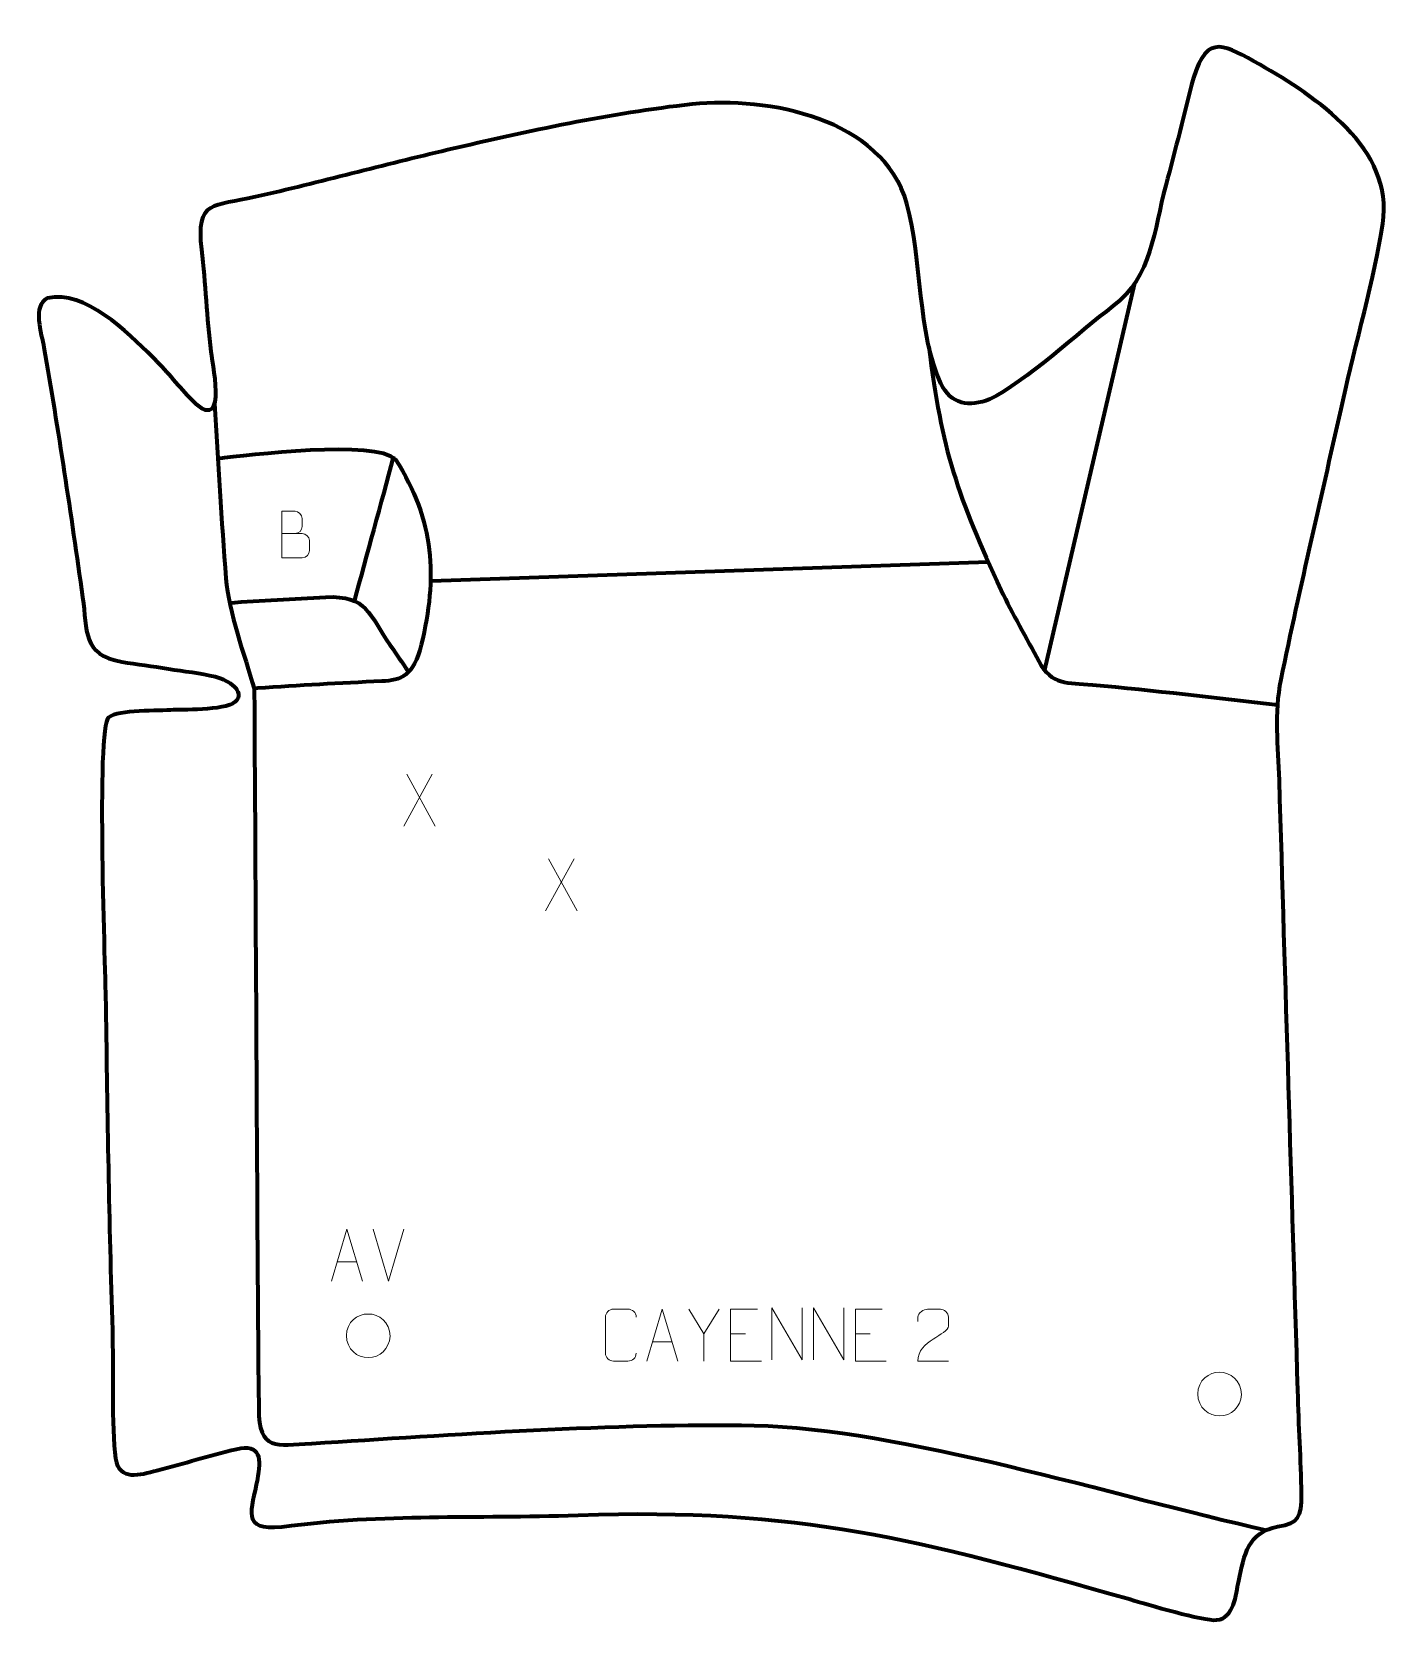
# Model space of a CAD drawing. Header units: millimetres. Extents: x -327 to 329, y -379 to 386.
import ezdxf

# ---------------------------------------------------------------- set-up
doc = ezdxf.new("R2010")
doc.units = ezdxf.units.MM
doc.header["$MEASUREMENT"] = 0
doc.layers.add('layer 1', color=7, linetype='Continuous')
doc.layers.add('layer 2', color=7, linetype='Continuous')

msp = doc.modelspace()

# ---------------------------------------------------------------- linework, layer by layer
at = {"layer": 'layer 1', "color": 142, "lineweight": 158}
for points in [[(160.3249, 78.0203), (160.3249, 78.0203), (203.6436, 264.6949), (203.6436, 264.6949)], [(-134.6638, 121.4786), (-134.6638, 121.4786), (133.1894, 130.6267), (133.1894, 130.6267)]]:
    msp.add_open_spline(points, degree=3, dxfattribs=at)
for points, knots in [([(104.6398, 234.0826), (110.6036, 184.7807), (118.7173, 161.3441), (139.4196, 117.0609), (139.4196, 117.0609), (144.6138, 105.9022), (151.6808, 93.9359), (157.5043, 82.8895), (157.5043, 82.8895), (163.6824, 71.1705), (171.2069, 72.6022), (183.2872, 71.5616), (183.2872, 71.5616), (212.9765, 69.0042), (242.8079, 65.1258), (272.478, 61.8794)], [0, 0, 0, 0, 0.2, 0.2, 0.2, 0.2, 0.4, 0.4, 0.4, 0.4, 0.6, 0.6, 0.6, 0.6, 1, 1, 1, 1]), ([(-239.0429, 206.8862), (-237.2025, 178.9665), (-235.8158, 150.5427), (-233.521, 122.7164), (-233.521, 122.7164), (-232.1677, 106.3061), (-224.7098, 85.9745), (-219.9191, 69.7448), (-219.9191, 69.7448), (-219.1454, -45.7438), (-218.8226, -161.2872), (-217.7549, -276.7651), (-217.7549, -276.7651), (-217.5676, -297.0308), (-209.6754, -294.4845), (-192.1755, -293.381), (-192.1755, -293.381), (-125.7848, -289.1945), (-45.0139, -283.5032), (20.6206, -284.7831), (20.6206, -284.7831), (90.9065, -286.1534), (193.3168, -318.5431), (267.0104, -335.1197)], [0, 0, 0, 0, 0.14285714, 0.14285714, 0.14285714, 0.14285714, 0.28571429, 0.28571429, 0.28571429, 0.28571429, 0.42857143, 0.42857143, 0.42857143, 0.42857143, 0.57142857, 0.57142857, 0.57142857, 0.57142857, 0.71428571, 0.71428571, 0.71428571, 0.71428571, 1, 1, 1, 1]), ([(-237.298, 180.4771), (-223.5663, 181.9753), (-161.1534, 189.9662), (-151.8854, 179.9154), (-151.8854, 179.9154), (-133.1207, 150.3565), (-131.6787, 123.238), (-139.5712, 90.8403), (-139.5712, 90.8403), (-143.2495, 75.7414), (-149.2066, 73.6906), (-158.6075, 73.2504), (-158.6075, 73.2504), (-178.6995, 72.3099), (-198.3241, 71.2381), (-218.4198, 69.8407), (-218.4198, 69.8407), (-218.4198, 69.8407), (-219.9191, 69.7448), (-219.9191, 69.7448)], [0, 0, 0, 0, 0.16666667, 0.16666667, 0.16666667, 0.16666667, 0.33333333, 0.33333333, 0.33333333, 0.33333333, 0.5, 0.5, 0.5, 0.5, 0.66666667, 0.66666667, 0.66666667, 0.66666667, 1, 1, 1, 1]), ([(-171.6563, 111.8259), (-165.657, 134.1608), (-158.8412, 158.797), (-152.8412, 181.1317), (-152.8412, 181.1317), (-152.8412, 181.1317), (-152.8412, 181.1317), (-152.8412, 181.1317)], [0, 0, 0, 0, 0.33333333, 0.33333333, 0.33333333, 0.33333333, 1, 1, 1, 1]), ([(-232.1086, 111.0397), (-216.5594, 111.9066), (-201.0151, 112.9252), (-185.4637, 113.7173), (-185.4637, 113.7173), (-165.6384, 114.6969), (-164.7105, 105.4358), (-154.6082, 90.6896), (-154.6082, 90.6896), (-150.9276, 85.3169), (-149.3335, 83.0974), (-145.6184, 77.7472)], [0, 0, 0, 0, 0.25, 0.25, 0.25, 0.25, 0.5, 0.5, 0.5, 0.5, 1, 1, 1, 1])]:
    msp.add_open_spline(points, degree=3, knots=knots, dxfattribs=at)
at = {"layer": 'layer 1', "color": 250, "lineweight": 9}
for points, knots in [([(-206.6597, 144.2986), (-203.4007, 144.299), (-200.1413, 144.299), (-196.8816, 144.2986), (-196.8816, 144.2986), (-195.1123, 144.2831), (-193.3894, 142.7281), (-193.3894, 140.8923), (-193.3894, 140.8923), (-193.3897, 139.8815), (-193.3897, 137.1502), (-193.3894, 136.1391), (-193.3894, 136.1391), (-193.3735, 134.475), (-194.7548, 132.6712), (-196.8342, 132.6864), (-196.8342, 132.6864), (-200.0942, 132.6867), (-203.3539, 132.6867), (-206.6132, 132.6864), (-206.6132, 132.6864), (-206.6132, 140.1368), (-206.6132, 147.5869), (-206.6132, 155.0367), (-206.6132, 155.0367), (-204.4871, 155.0367), (-202.3607, 155.0367), (-200.2342, 155.0367), (-200.2342, 155.0367), (-198.7287, 155.0524), (-196.8507, 153.3413), (-196.8348, 151.5836), (-196.8348, 151.5836), (-196.8352, 149.733), (-196.8352, 149.6023), (-196.8348, 147.7514), (-196.8348, 147.7514), (-196.8194, 145.9007), (-198.4803, 144.2831), (-200.2807, 144.2986)], [0, 0, 0, 0, 0.09090909, 0.09090909, 0.09090909, 0.09090909, 0.18181818, 0.18181818, 0.18181818, 0.18181818, 0.27272727, 0.27272727, 0.27272727, 0.27272727, 0.36363636, 0.36363636, 0.36363636, 0.36363636, 0.45454545, 0.45454545, 0.45454545, 0.45454545, 0.54545455, 0.54545455, 0.54545455, 0.54545455, 0.63636364, 0.63636364, 0.63636364, 0.63636364, 0.72727273, 0.72727273, 0.72727273, 0.72727273, 0.81818182, 0.81818182, 0.81818182, 0.81818182, 1, 1, 1, 1]), ([(-182.7043, -215.3044), (-182.7043, -215.3044), (-175.3333, -190.3509), (-175.3333, -190.3509), (-175.3333, -190.3509), (-175.3333, -190.3509), (-167.7634, -215.3044), (-167.7634, -215.3044)], [0, 0, 0, 0, 0.33333333, 0.33333333, 0.33333333, 0.33333333, 1, 1, 1, 1]), ([(-36.1432, -249.9549), (-36.283, -252.2783), (-37.9602, -253.7579), (-40.1079, -253.7687), (-40.1079, -253.7687), (-42.4398, -253.7683), (-44.7717, -253.7683), (-47.1032, -253.7687), (-47.1032, -253.7687), (-49.0282, -253.8741), (-51.0003, -251.9896), (-50.9891, -249.9723), (-50.9891, -249.9723), (-50.9887, -244.2022), (-50.9887, -238.4325), (-50.9891, -232.6632), (-50.9891, -232.6632), (-50.9849, -230.5251), (-49.2382, -228.8059), (-47.0858, -228.8194), (-47.0858, -228.8194), (-44.7601, -228.8194), (-42.434, -228.8194), (-40.1079, -228.8194), (-40.1079, -228.8194), (-38.1613, -228.7839), (-36.1699, -230.2754), (-36.1432, -232.713)], [0, 0, 0, 0, 0.125, 0.125, 0.125, 0.125, 0.25, 0.25, 0.25, 0.25, 0.375, 0.375, 0.375, 0.375, 0.5, 0.5, 0.5, 0.5, 0.625, 0.625, 0.625, 0.625, 0.75, 0.75, 0.75, 0.75, 1, 1, 1, 1]), ([(-31.0367, -253.7726), (-31.0367, -253.7726), (-23.6657, -228.8191), (-23.6657, -228.8191), (-23.6657, -228.8191), (-23.6657, -228.8191), (-16.0958, -253.7726), (-16.0958, -253.7726)], [0, 0, 0, 0, 0.33333333, 0.33333333, 0.33333333, 0.33333333, 1, 1, 1, 1]), ([(3.7555, -228.8191), (3.7555, -228.8191), (-3.5669, -240.7178), (-3.5669, -240.7178), (-3.5669, -240.7178), (-3.5669, -240.7178), (-3.5662, -253.7727), (-3.5662, -253.7727)], [0, 0, 0, 0, 0.33333333, 0.33333333, 0.33333333, 0.33333333, 1, 1, 1, 1]), ([(22.1389, -228.8381), (22.1389, -228.8381), (9.265, -228.8381), (9.265, -228.8381), (9.265, -228.8381), (9.265, -228.8381), (9.265, -253.7917), (9.265, -253.7917), (9.265, -253.7917), (9.265, -253.7917), (24.1308, -253.7917), (24.1308, -253.7917)], [0, 0, 0, 0, 0.25, 0.25, 0.25, 0.25, 0.5, 0.5, 0.5, 0.5, 1, 1, 1, 1]), ([(29.1057, -253.1945), (29.1057, -253.1945), (29.1057, -228.241), (29.1057, -228.241), (29.1057, -228.241), (29.1057, -228.241), (43.7605, -253.1945), (43.7605, -253.1945), (43.7605, -253.1945), (43.7605, -253.1945), (43.7605, -228.241), (43.7605, -228.241)], [0, 0, 0, 0, 0.25, 0.25, 0.25, 0.25, 0.5, 0.5, 0.5, 0.5, 1, 1, 1, 1]), ([(49.1057, -253.1945), (49.1057, -253.1945), (49.1057, -228.241), (49.1057, -228.241), (49.1057, -228.241), (49.1057, -228.241), (63.7605, -253.1945), (63.7605, -253.1945), (63.7605, -253.1945), (63.7605, -253.1945), (63.7605, -228.241), (63.7605, -228.241)], [0, 0, 0, 0, 0.25, 0.25, 0.25, 0.25, 0.5, 0.5, 0.5, 0.5, 1, 1, 1, 1]), ([(82.1389, -228.8381), (82.1389, -228.8381), (69.265, -228.8381), (69.265, -228.8381), (69.265, -228.8381), (69.265, -228.8381), (69.265, -253.7917), (69.265, -253.7917), (69.265, -253.7917), (69.265, -253.7917), (84.1308, -253.7917), (84.1308, -253.7917)], [0, 0, 0, 0, 0.25, 0.25, 0.25, 0.25, 0.5, 0.5, 0.5, 0.5, 1, 1, 1, 1]), ([(114.0693, -253.802), (109.1549, -253.8017), (104.2405, -253.8017), (99.3264, -253.802), (99.3264, -253.802), (99.3264, -243.8697), (113.9774, -241.2285), (114.0693, -236.9182), (114.0693, -236.9182), (114.069, -235.4941), (114.069, -234.0704), (114.0693, -232.6471), (114.0693, -232.6471), (114.0524, -230.57), (111.9296, -228.8452), (110.2586, -228.8279), (110.2586, -228.8279), (108.1854, -228.8283), (106.1125, -228.8283), (104.0401, -228.8279), (104.0401, -228.8279), (102.218, -228.8114), (99.3933, -230.6035), (99.3264, -232.6971), (99.3264, -232.6971), (99.3264, -232.6971), (99.3264, -234.7519), (99.3264, -234.7519)], [0, 0, 0, 0, 0.125, 0.125, 0.125, 0.125, 0.25, 0.25, 0.25, 0.25, 0.375, 0.375, 0.375, 0.375, 0.5, 0.5, 0.5, 0.5, 0.625, 0.625, 0.625, 0.625, 0.75, 0.75, 0.75, 0.75, 1, 1, 1, 1]), ([(-175.5796, -241.5324), (-175.5089, -234.892), (-170.2349, -231.046), (-165.0796, -231.143), (-165.0796, -231.143), (-159.9243, -231.046), (-154.6503, -235.1094), (-154.5796, -241.7498), (-154.5796, -241.7498), (-154.9498, -248.0791), (-159.3917, -252.1098), (-165.0796, -252.1392), (-165.0796, -252.1392), (-170.2349, -252.2362), (-175.5089, -248.1728), (-175.5796, -241.5324)], [0, 0, 0, 0, 0.2, 0.2, 0.2, 0.2, 0.4, 0.4, 0.4, 0.4, 0.6, 0.6, 0.6, 0.6, 1, 1, 1, 1]), ([(233.9956, -269.5781), (234.0663, -262.9377), (239.3403, -259.0917), (244.4956, -259.1887), (244.4956, -259.1887), (249.6509, -259.0917), (254.9249, -263.1551), (254.9956, -269.7955), (254.9956, -269.7955), (254.6254, -276.1248), (250.1835, -280.1555), (244.4956, -280.1849), (244.4956, -280.1849), (239.3403, -280.2819), (234.0663, -276.2185), (233.9956, -269.5781)], [0, 0, 0, 0, 0.2, 0.2, 0.2, 0.2, 0.4, 0.4, 0.4, 0.4, 0.6, 0.6, 0.6, 0.6, 1, 1, 1, 1])]:
    msp.add_open_spline(points, degree=3, knots=knots, dxfattribs=at)
for points in [[(-134.2751, 28.4703), (-134.2751, 28.4703), (-148.0157, 3.5745), (-148.0157, 3.5745)], [(-146.5611, 28.4703), (-146.5611, 28.4703), (-132.8205, 3.5168), (-132.8205, 3.5168)], [(-65.9963, -12.2467), (-65.9963, -12.2467), (-79.7369, -37.1425), (-79.7369, -37.1425)], [(-78.2823, -12.2467), (-78.2823, -12.2467), (-64.5417, -37.2002), (-64.5417, -37.2002)], [(-155.3448, -215.3117), (-155.3448, -215.3117), (-162.6666, -190.3581), (-162.6666, -190.3581)], [(-148.0229, -190.3581), (-148.0229, -190.3581), (-155.3447, -215.3117), (-155.3447, -215.3117)], [(-179.9817, -206.055), (-179.9817, -206.055), (-170.486, -206.055), (-170.486, -206.055)], [(-3.5669, -240.7178), (-3.5669, -240.7178), (-10.8878, -228.8191), (-10.8878, -228.8191)], [(-28.3141, -244.5232), (-28.3141, -244.5232), (-18.8184, -244.5232), (-18.8184, -244.5232)], [(9.265, -240.7178), (9.265, -240.7178), (16.4331, -240.7178), (16.4331, -240.7178)], [(69.265, -240.7178), (69.265, -240.7178), (76.4331, -240.7178), (76.4331, -240.7178)]]:
    msp.add_open_spline(points, degree=3, dxfattribs=at)
at = {"layer": 'layer 2', "color": 242, "lineweight": 158}
msp.add_open_spline([(-261.1951, 79.2095), (-268.7748, 80.5062), (-276.2259, 81.3908), (-283.667, 82.6217), (-283.667, 82.6217), (-302.6168, 85.7568), (-300.2307, 97.598), (-302.4892, 113.6729), (-302.4892, 113.6729), (-308.0718, 153.4082), (-314.2525, 194.2832), (-321.0638, 233.8095), (-321.0638, 233.8095), (-322.192, 240.3565), (-326.9289, 254.1485), (-319.3409, 257.5064), (-319.3409, 257.5064), (-301.5598, 261.9808), (-280.7397, 240.8435), (-269.0417, 229.4213), (-269.0417, 229.4213), (-262.4008, 222.937), (-257.0277, 216.034), (-250.9747, 209.6036), (-250.9747, 209.6036), (-232.7977, 190.2933), (-239.5418, 222.5764), (-240.7356, 231.8542), (-240.7356, 231.8542), (-242.8332, 248.1563), (-243.378, 264.4936), (-245.2975, 280.9264), (-245.2975, 280.9264), (-248.1604, 304.779), (-239.676, 301.6556), (-219.2427, 306.2205), (-219.2427, 306.2205), (-188.4241, 313.1956), (-157.7911, 321.6027), (-126.9018, 328.8151), (-126.9018, 328.8151), (-88.1486, 337.8639), (-48.8179, 346.4682), (-9.2123, 350.824), (-9.2123, 350.824), (27.2773, 354.4523), (82.0557, 344.4666), (94.1032, 302.9533), (94.1032, 302.9533), (101.4072, 276.1492), (99.2168, 240.1812), (110.4298, 216.486), (110.4298, 216.486), (115.2387, 206.3237), (124.0657, 204.9982), (133.9045, 208.8758), (133.9045, 208.8758), (150.7643, 217.032), (176.8102, 241.2359), (193.2024, 253.6516), (193.2024, 253.6516), (212.1088, 267.9718), (212.7202, 290.1385), (218.5956, 311.797), (218.5956, 311.797), (223.2598, 329.0416), (227.4604, 346.1672), (231.8776, 363.4433), (231.8776, 363.4433), (238.6114, 385.67), (247.5763, 378.8472), (263.8085, 369.8739), (263.8085, 369.8739), (290.935, 354.323), (328.5004, 329.5605), (323.0211, 293.3675), (323.0211, 293.3675), (319.1218, 267.6126), (309.6525, 234.7748), (303.8651, 208.4014), (303.8651, 208.4014), (293.9821, 163.7144), (283.2946, 118.8099), (274.1004, 74.0241), (274.1004, 74.0241), (270.7487, 57.6976), (272.7148, 42.0791), (273.2676, 25.6267), (273.2676, 25.6267), (276.205, -72.2266), (279.176, -170.0787), (282.1333, -267.9313), (282.1333, -267.9313), (282.612, -284.7234), (283.587, -301.1818), (283.9377, -317.989), (283.9377, -317.989), (283.8622, -328.8334), (282.668, -331.6563), (272.557, -333.3705), (272.557, -333.3705), (258.0865, -336.3652), (256.451, -346.5083), (253.703, -359.5513), (253.703, -359.5513), (252.2771, -366.3198), (251.3991, -377.5669), (243.0835, -378.3279), (243.0835, -378.3279), (236.5783, -378.9233), (209.8372, -370.7821), (201.4104, -368.3796), (201.4104, -368.3796), (100.0573, -339.4837), (42.4262, -324.1536), (-64.1435, -327.8959), (-64.1435, -327.8959), (-114.7562, -329.6732), (-156.3886, -326.9103), (-206.6558, -333.4542), (-206.6558, -333.4542), (-226.8804, -335.5688), (-221.1538, -325.4788), (-218.4182, -310.6688), (-218.4182, -310.6688), (-216.6781, -301.2481), (-216.5885, -293.1089), (-228.419, -296.0932), (-228.419, -296.0932), (-241.3853, -299.382), (-253.8875, -302.9679), (-266.7393, -306.4078), (-266.7393, -306.4078), (-274.7401, -308.5493), (-285.0717, -311.5795), (-286.6121, -300.6822), (-286.6121, -300.6822), (-288.7828, -285.326), (-287.6159, -255.9661), (-288.1636, -238.8935), (-288.1636, -238.8935), (-289.7808, -186.9907), (-290.6579, -135.3348), (-291.3094, -83.4274), (-291.3094, -83.4274), (-291.487, -69.1737), (-296.1425, 51.3718), (-290.0333, 55.8842), (-290.0333, 55.8842), (-285.1469, 59.4934), (-265.9601, 58.9734), (-258.7782, 59.4185), (-258.7782, 59.4185), (-252.6229, 59.6987), (-231.4685, 59.0781), (-228.2275, 64.2198), (-228.2275, 64.2198), (-224.6918, 69.8292), (-234.3584, 74.3769), (-238.6734, 75.4645), (-238.6734, 75.4645), (-245.5803, 77.2054), (-254.0305, 78.0606), (-261.1951, 79.2095)], degree=3, knots=[0, 0, 0, 0, 0.02380952, 0.02380952, 0.02380952, 0.02380952, 0.04761905, 0.04761905, 0.04761905, 0.04761905, 0.07142857, 0.07142857, 0.07142857, 0.07142857, 0.0952381, 0.0952381, 0.0952381, 0.0952381, 0.11904762, 0.11904762, 0.11904762, 0.11904762, 0.14285714, 0.14285714, 0.14285714, 0.14285714, 0.16666667, 0.16666667, 0.16666667, 0.16666667, 0.19047619, 0.19047619, 0.19047619, 0.19047619, 0.21428571, 0.21428571, 0.21428571, 0.21428571, 0.23809524, 0.23809524, 0.23809524, 0.23809524, 0.26190476, 0.26190476, 0.26190476, 0.26190476, 0.28571429, 0.28571429, 0.28571429, 0.28571429, 0.30952381, 0.30952381, 0.30952381, 0.30952381, 0.33333333, 0.33333333, 0.33333333, 0.33333333, 0.35714286, 0.35714286, 0.35714286, 0.35714286, 0.38095238, 0.38095238, 0.38095238, 0.38095238, 0.4047619, 0.4047619, 0.4047619, 0.4047619, 0.42857143, 0.42857143, 0.42857143, 0.42857143, 0.45238095, 0.45238095, 0.45238095, 0.45238095, 0.47619048, 0.47619048, 0.47619048, 0.47619048, 0.5, 0.5, 0.5, 0.5, 0.52380952, 0.52380952, 0.52380952, 0.52380952, 0.54761905, 0.54761905, 0.54761905, 0.54761905, 0.57142857, 0.57142857, 0.57142857, 0.57142857, 0.5952381, 0.5952381, 0.5952381, 0.5952381, 0.61904762, 0.61904762, 0.61904762, 0.61904762, 0.64285714, 0.64285714, 0.64285714, 0.64285714, 0.66666667, 0.66666667, 0.66666667, 0.66666667, 0.69047619, 0.69047619, 0.69047619, 0.69047619, 0.71428571, 0.71428571, 0.71428571, 0.71428571, 0.73809524, 0.73809524, 0.73809524, 0.73809524, 0.76190476, 0.76190476, 0.76190476, 0.76190476, 0.78571429, 0.78571429, 0.78571429, 0.78571429, 0.80952381, 0.80952381, 0.80952381, 0.80952381, 0.83333333, 0.83333333, 0.83333333, 0.83333333, 0.85714286, 0.85714286, 0.85714286, 0.85714286, 0.88095238, 0.88095238, 0.88095238, 0.88095238, 0.9047619, 0.9047619, 0.9047619, 0.9047619, 0.92857143, 0.92857143, 0.92857143, 0.92857143, 0.95238095, 0.95238095, 0.95238095, 0.95238095, 1, 1, 1, 1], dxfattribs=at)

doc.saveas('drawing.dxf')
